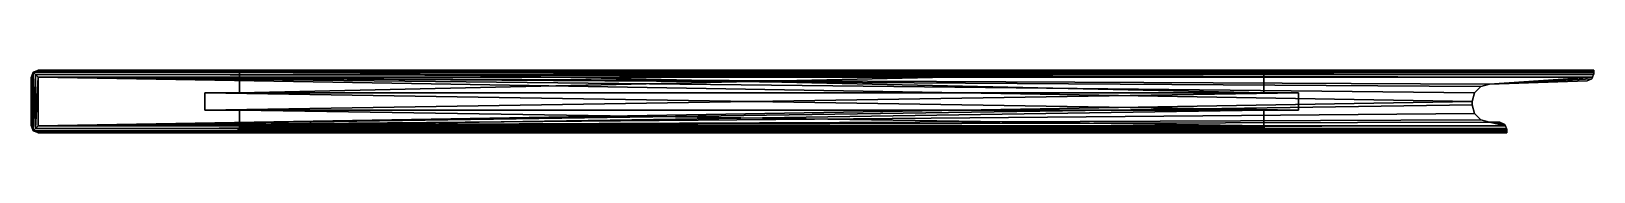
# Model space of a CAD drawing. Header units: centimetres. Extents: x -22.5 to 22.5, y -1.8 to 0.
import ezdxf

# ---------------------------------------------------------------- set-up
doc = ezdxf.new("R2010")
doc.units = ezdxf.units.CM
doc.header["$MEASUREMENT"] = 0
doc.layers.add('CAB_DOOR_GLASS', color=254, linetype='Continuous')
doc.layers.add('CAB_DOORS', color=31, linetype='Continuous')

msp = doc.modelspace()

# ---------------------------------------------------------------- meshes
at = {"layer": 'CAB_DOOR_GLASS', "color": 254}
mesh = msp.add_polyface(dxfattribs=at)
corners = [(-17.5, -1.15, 61.3), (14, -1.15, 61.3), (-17.5, -0.65, 61.3), (14, -0.65, 61.3), (14, -1.15, 5), (14, -0.65, 5), (-17.5, -1.15, 5), (-17.5, -0.65, 5)]
mesh.append_faces([[corners[k] for k in face] for face in [(2, 1, 3), (3, 4, 5), (5, 6, 7), (7, 0, 2), (1, 6, 4), (5, 2, 3)]], dxfattribs={"vtx0": -1, "color": 254})
mesh.append_faces([[corners[k] for k in face] for face in [(0, 1, 2), (1, 4, 3), (4, 6, 5), (6, 0, 7), (0, 6, 1), (7, 2, 5)]], dxfattribs={"vtx1": -1, "color": 254})
at = {"layer": 'CAB_DOORS', "color": 31}
mesh = msp.add_polyface(dxfattribs=at)
corners = [(-22.5, -1.6, 66.1), (-22.485, -1.637, 66.177), (-22.5, -0.2, 66.1), (-22.485, -0.163, 66.177), (-22.441, -1.741, 66.241), (-22.441, -0.059, 66.241), (-22.3, -1.6, 66.3), (-22.3, -0.2, 66.3), (-22.377, -1.677, 66.285), (-22.377, -0.123, 66.285), (-22.485, -0.163, 0.123), (-22.485, -1.637, 0.123), (-22.5, -0.2, 0.2), (-22.5, -1.6, 0.2), (-22.441, -0.059, 0.059), (-22.441, -1.741, 0.059), (-22.377, -0.123, 0.015), (-22.3, -0.2), (-22.377, -1.677, 0.015), (-22.3, -1.6), (-22.3, -1.8, 66.1), (-22.337, -1.785, 66.177), (-22.3, -1.8, 0.2), (-22.337, -1.785, 0.123), (-22.3, 0, 66.1), (-22.3, 0, 0.2), (-22.337, -0.015, 66.177), (-22.337, -0.015, 0.123)]
mesh.append_faces([[corners[k] for k in face] for face in [(2, 1, 3), (3, 4, 5), (8, 7, 9), (4, 9, 5), (12, 11, 13), (10, 15, 11), (18, 17, 19), (15, 16, 18), (14, 3, 5), (13, 2, 12), (13, 1, 0), (15, 21, 4)]], dxfattribs={"vtx0": -1, "color": 31})
mesh.append_faces([[corners[k] for k in face] for face in [(12, 3, 10), (10, 3, 14), (15, 1, 11), (11, 1, 13), (22, 21, 23), (23, 21, 15), (14, 26, 27)]], dxfattribs={"vtx0": -1, "vtx1": -1, "color": 31})
mesh.append_faces([[corners[k] for k in face] for face in [(26, 25, 27)]], dxfattribs={"vtx0": -1, "vtx2": -1, "color": 31})
mesh.append_faces([[corners[k] for k in face] for face in [(0, 1, 2), (1, 4, 3), (6, 7, 8), (8, 9, 4), (10, 11, 12), (14, 15, 10), (16, 17, 18), (14, 16, 15), (2, 3, 12), (0, 2, 13), (4, 1, 15), (20, 21, 22), (24, 25, 26)]], dxfattribs={"vtx1": -1, "color": 31})
mesh.append_faces([[corners[k] for k in face] for face in [(14, 5, 26)]], dxfattribs={"vtx2": -1, "color": 31})
mesh = msp.add_polyface(dxfattribs=at)
corners = [(13.161, -1.796, 60.461), (-16.7, -1.8, 60.5), (-16.661, -1.796, 60.461), (-16.623, -1.785, 60.423), (-16.589, -1.766, 60.389), (13.123, -1.785, 60.423), (13.059, -1.741, 60.359), (-16.559, -1.741, 60.359), (13.034, -1.711, 60.334), (-16.534, -1.711, 60.334), (-16.7, -1.8, 5.8), (13.2, -1.8, 5.8), (-16.661, -1.796, 5.839), (13.123, -1.785, 5.877), (-16.623, -1.785, 5.877), (13.089, -1.766, 5.911), (-16.589, -1.766, 5.911), (-16.559, -1.741, 5.941), (13.015, -1.677, 5.985), (-16.515, -1.677, 5.985), (-16.534, -1.711, 5.966), (14, -0.65, 61.3), (-17.5, -1.15, 61.3), (-17.5, -0.65, 61.3), (-17.5, -1.15, 5), (14, -1.15, 5), (-17.5, -0.65, 5), (-16.5, -1.15, 60.3), (13, -1.15, 60.3), (-16.5, -1.15, 6), (13, -1.15, 6), (-16.5, -0.65, 6), (13, -0.65, 6), (-16.5, -0.65, 60.3), (13, -0.65, 60.3), (-22.3, -1.8, 66.1), (20, -1.785, 66.177), (-22.337, -1.785, 66.177), (22.463, -0.2, 66.3), (-22.377, -0.123, 66.285), (-22.3, -0.2, 66.3), (20, -1.741, 66.241), (-22.441, -1.741, 66.241), (20, -1.7, 66.269), (-22.377, -1.677, 66.285), (19.959, -1.6, 66.3), (-22.3, -1.6, 66.3), (22.5, -0.108, 66.274), (-22.441, -0.059, 66.241), (22.5, -0.015, 66.177), (-22.337, -0.015, 66.177), (22.5, 0, 66.1), (-22.3, 0, 66.1), (-22.3, 0, 0.2), (22.5, -0.015, 0.123), (-22.337, -0.015, 0.123), (19.959, -1.6), (-22.377, -1.677, 0.015), (-22.3, -1.6), (22.5, -0.059, 0.059), (-22.441, -0.059, 0.059), (22.5, -0.108, 0.026), (-22.377, -0.123, 0.015), (22.463, -0.2), (-22.3, -0.2), (20, -1.7, 0.031), (-22.441, -1.741, 0.059), (20, -1.785, 0.123), (-22.337, -1.785, 0.123), (20, -1.8, 0.2), (-22.3, -1.8, 0.2), (19, -0.9, 66.3), (19, -0.9)]
mesh.append_faces([[corners[k] for k in face] for face in [(0, 1, 2), (3, 0, 2), (6, 4, 7), (8, 7, 9), (14, 15, 16), (21, 22, 23), (35, 36, 37), (38, 39, 40), (37, 41, 42), (44, 45, 46), (48, 49, 50), (50, 51, 52), (53, 54, 55), (56, 57, 58), (55, 59, 60), (62, 63, 64), (66, 67, 68), (68, 69, 70)]], dxfattribs={"vtx0": -1, "color": 31})
mesh.append_faces([[corners[k] for k in face] for face in [(27, 22, 28), (31, 26, 32), (42, 43, 44), (39, 47, 48), (60, 61, 62), (57, 65, 66), (46, 71, 40)]], dxfattribs={"vtx0": -1, "vtx1": -1, "color": 31})
mesh.append_faces([[corners[k] for k in face] for face in [(24, 29, 30), (23, 33, 34), (72, 58, 64)]], dxfattribs={"vtx0": -1, "vtx2": -1, "color": 31})
mesh.append_faces([[corners[k] for k in face] for face in [(3, 4, 5), (10, 11, 12), (16, 15, 17), (24, 25, 26)]], dxfattribs={"vtx1": -1, "color": 31})
mesh.append_faces([[corners[k] for k in face] for face in [(13, 14, 12), (18, 19, 20)]], dxfattribs={"vtx2": -1, "color": 31})
mesh = msp.add_polyface(dxfattribs=at)
corners = [(13.2, -1.8, 60.5), (-16.7, -1.8, 60.5), (13.161, -1.796, 60.461), (-16.623, -1.785, 60.423), (13.123, -1.785, 60.423), (-16.589, -1.766, 60.389), (13.089, -1.766, 60.389), (-16.661, -1.796, 5.839), (13.2, -1.8, 5.8), (13.161, -1.796, 5.839), (13.123, -1.785, 5.877), (-16.559, -1.741, 5.941), (13.089, -1.766, 5.911), (13.059, -1.741, 5.941), (14, -1.15, 61.3), (-17.5, -1.15, 61.3), (14, -0.65, 61.3), (-17.5, -0.65, 5), (14, -1.15, 5), (14, -0.65, 5), (20, -1.741, 66.241), (20, -1.7, 66.269), (-22.441, -1.741, 66.241), (-22.377, -1.677, 66.285), (19.99, -1.677, 66.285), (19.959, -1.6, 66.3), (19.99, -1.677, 0.015), (-22.377, -1.677, 0.015), (19.959, -1.6), (20, -1.7, 0.031), (-22.441, -1.741, 0.059), (20, -1.741, 0.059), (20, -1.785, 0.123), (-16.7, -1.8, 5.8), (20, -1.8, 0.2), (20, -1.8, 66.1), (-22.3, -1.8, 66.1), (-22.3, 0, 0.2), (13, 0, 6), (22.5, 0, 0.2), (19.5, -1.5, 66.3), (-22.3, -1.6, 66.3), (19.25, -1.433, 66.3), (19.067, -1.25, 66.3), (19, -1, 66.3), (19, -0.9, 66.3), (-22.3, -0.2, 66.3), (19.067, -0.65, 66.3), (19.25, -0.467, 66.3), (19.5, -0.4, 66.3), (19.5, -0.4), (19.25, -0.467), (-22.3, -0.2), (19.067, -0.65), (19, -0.9), (19, -1), (-22.3, -1.6), (19.067, -1.25), (19.25, -1.433), (19.5, -1.5)]
mesh.append_faces([[corners[k] for k in face] for face in [(4, 5, 6), (7, 8, 9), (10, 7, 9), (11, 12, 13), (17, 18, 19), (23, 21, 24), (30, 29, 31)]], dxfattribs={"vtx0": -1, "color": 31})
mesh.append_faces([[corners[k] for k in face] for face in [(37, 38, 39), (25, 40, 41), (44, 41, 43), (48, 46, 47), (54, 52, 53), (58, 56, 57), (56, 59, 28)]], dxfattribs={"vtx0": -1, "vtx1": -1, "color": 31})
mesh.append_faces([[corners[k] for k in face] for face in [(41, 42, 43), (46, 45, 47), (52, 51, 53), (56, 55, 57)]], dxfattribs={"vtx0": -1, "vtx2": -1, "color": 31})
mesh.append_faces([[corners[k] for k in face] for face in [(0, 1, 2), (14, 15, 16), (20, 21, 22), (24, 25, 23), (26, 27, 28), (26, 29, 27), (31, 32, 30)]], dxfattribs={"vtx1": -1, "color": 31})
mesh.append_faces([[corners[k] for k in face] for face in [(8, 33, 34), (35, 36, 0), (40, 42, 41), (44, 45, 41), (48, 49, 46), (50, 51, 52), (54, 55, 56), (58, 59, 56)]], dxfattribs={"vtx1": -1, "vtx2": -1, "color": 31})
mesh.append_faces([[corners[k] for k in face] for face in [(3, 4, 2)]], dxfattribs={"vtx2": -1, "color": 31})
mesh = msp.add_polyface(dxfattribs=at)
corners = [(13.123, -1.785, 60.423), (13.089, -1.766, 60.389), (13.123, -1.785, 5.877), (13.089, -1.766, 5.911), (13.059, -1.741, 5.941), (13.059, -1.741, 60.359), (13.034, -1.711, 5.966), (13.034, -1.711, 60.334), (13.015, -1.677, 60.315), (13.015, -1.677, 5.985), (13.004, -1.639, 60.304), (13.004, -1.639, 5.996), (13.001, -1.62, 5.999), (13.001, -1.62, 60.301), (13, -1.6, 6), (13, -1.6, 60.3), (13, -1.15, 6), (13, -1.15, 60.3), (13, -0.65, 6), (13, -0.65, 60.3), (13, 0, 6), (13, 0, 60.3), (20, -1.8, 66.1), (20, -1.785, 66.177), (-22.3, -1.8, 66.1), (22.494, -0.123, 66.285), (-22.377, -0.123, 66.285), (22.463, -0.2, 66.3), (20, -1.741, 66.241), (-22.337, -1.785, 66.177), (22.5, -0.108, 66.274), (-22.441, -0.059, 66.241), (22.5, -0.059, 66.241), (22.5, -0.015, 66.177), (22.5, 0, 66.1), (-22.337, -0.015, 66.177), (22.5, 0, 0.2), (22.5, -0.015, 0.123), (-22.3, 0, 0.2), (22.5, -0.059, 0.059), (-22.337, -0.015, 0.123), (22.5, -0.108, 0.026), (-22.441, -0.059, 0.059), (-22.377, -0.123, 0.015), (22.494, -0.123, 0.015), (22.463, -0.2), (20, -1.785, 0.123), (20, -1.8, 0.2), (-22.337, -1.785, 0.123), (-16.5, 0, 60.3), (-22.3, -0.2, 66.3), (19.5, -0.4, 66.3), (19.5, -0.4), (-22.3, -0.2)]
mesh.append_faces([[corners[k] for k in face] for face in [(2, 1, 3), (4, 1, 5), (6, 5, 7), (8, 6, 7), (9, 10, 11), (12, 10, 13), (16, 15, 17), (20, 19, 21), (31, 30, 32), (43, 41, 44)]], dxfattribs={"vtx0": -1, "color": 31})
mesh.append_faces([[corners[k] for k in face] for face in [(14, 15, 16), (50, 51, 27), (45, 52, 53)]], dxfattribs={"vtx0": -1, "vtx1": -1, "color": 31})
mesh.append_faces([[corners[k] for k in face] for face in [(14, 13, 15), (34, 21, 49)]], dxfattribs={"vtx0": -1, "vtx2": -1, "color": 31})
mesh.append_faces([[corners[k] for k in face] for face in [(0, 1, 2), (3, 1, 4), (8, 10, 9), (11, 10, 12), (18, 19, 20), (22, 23, 24), (25, 26, 27), (23, 28, 29), (25, 30, 26), (32, 33, 31), (33, 34, 35), (36, 37, 38), (37, 39, 40), (39, 41, 42), (44, 45, 43), (46, 47, 48)]], dxfattribs={"vtx1": -1, "color": 31})
mesh.append_faces([[corners[k] for k in face] for face in [(8, 9, 6), (14, 12, 13), (6, 4, 5)]], dxfattribs={"vtx2": -1, "color": 31})
mesh = msp.add_polyface(dxfattribs=at)
corners = [(-16.7, -1.8, 60.5), (-16.7, -1.8, 5.8), (-16.661, -1.796, 60.461), (-16.661, -1.796, 5.839), (-16.623, -1.785, 5.877), (-16.623, -1.785, 60.423), (-16.589, -1.766, 5.911), (-16.589, -1.766, 60.389), (-16.559, -1.741, 60.359), (-16.559, -1.741, 5.941), (-16.534, -1.711, 60.334), (-16.534, -1.711, 5.966), (-16.515, -1.677, 5.985), (-16.515, -1.677, 60.315), (-16.504, -1.639, 5.996), (-16.504, -1.639, 60.304), (-16.501, -1.62, 60.301), (-16.501, -1.62, 5.999), (-16.5, -1.6, 60.3), (-16.5, -1.6, 6), (-17.5, -1.15, 61.3), (-17.5, -1.15, 5), (-17.5, -0.65, 61.3), (-17.5, -0.65, 5), (-16.5, -1.15, 60.3), (-16.5, -1.15, 6), (-16.5, -0.65, 6), (-16.5, -0.65, 60.3), (-16.5, 0, 60.3), (-16.5, 0, 6), (-22.3, -1.8, 0.2), (-22.3, -1.8, 66.1), (13.2, -1.8, 60.5), (-22.3, 0, 0.2), (-22.3, 0, 66.1), (13, 0, 6)]
mesh.append_faces([[corners[k] for k in face] for face in [(2, 1, 3), (4, 2, 3), (5, 6, 7), (8, 6, 9), (10, 9, 11), (12, 10, 11), (13, 14, 15), (16, 14, 17), (22, 21, 23), (28, 26, 29), (24, 19, 25)]], dxfattribs={"vtx0": -1, "color": 31})
mesh.append_faces([[corners[k] for k in face] for face in [(20, 25, 21), (23, 27, 22), (18, 19, 24), (29, 33, 28)]], dxfattribs={"vtx0": -1, "vtx1": -1, "color": 31})
mesh.append_faces([[corners[k] for k in face] for face in [(18, 17, 19), (30, 1, 0), (31, 0, 32)]], dxfattribs={"vtx0": -1, "vtx2": -1, "color": 31})
mesh.append_faces([[corners[k] for k in face] for face in [(0, 1, 2), (4, 6, 5), (7, 6, 8), (12, 14, 13), (15, 14, 16), (20, 21, 22), (27, 26, 28)]], dxfattribs={"vtx1": -1, "color": 31})
mesh.append_faces([[corners[k] for k in face] for face in [(24, 25, 20), (26, 27, 23), (31, 30, 0), (33, 34, 28), (29, 35, 33)]], dxfattribs={"vtx1": -1, "vtx2": -1, "color": 31})
mesh.append_faces([[corners[k] for k in face] for face in [(4, 5, 2), (12, 13, 10), (18, 16, 17), (10, 8, 9)]], dxfattribs={"vtx2": -1, "color": 31})
mesh = msp.add_polyface(dxfattribs=at)
corners = [(13.089, -1.766, 60.389), (-16.589, -1.766, 60.389), (13.059, -1.741, 60.359), (-16.515, -1.677, 60.315), (13.034, -1.711, 60.334), (-16.534, -1.711, 60.334), (13.015, -1.677, 60.315), (-16.504, -1.639, 60.304), (13.004, -1.639, 60.304), (13.001, -1.62, 60.301), (-16.501, -1.62, 60.301), (13, -1.6, 60.3), (-16.5, -1.6, 60.3), (-16.559, -1.741, 60.359), (13.123, -1.785, 5.877), (13.089, -1.766, 5.911), (-16.623, -1.785, 5.877), (-16.534, -1.711, 5.966), (13.059, -1.741, 5.941), (13.034, -1.711, 5.966), (13.015, -1.677, 5.985), (13.004, -1.639, 5.996), (-16.515, -1.677, 5.985), (-16.504, -1.639, 5.996), (-16.501, -1.62, 5.999), (13.001, -1.62, 5.999), (-16.5, -1.6, 6), (13, -1.6, 6), (-16.559, -1.741, 5.941), (-16.5, -1.15, 6), (13, -1.15, 6), (13, -1.15, 60.3), (-16.5, -1.15, 60.3), (-17.5, -1.15, 61.3), (14, -1.15, 61.3), (14, -1.15, 5), (-17.5, -1.15, 5), (14, -0.65, 5), (13, -0.65, 6), (-17.5, -0.65, 5), (14, -0.65, 61.3), (-17.5, -0.65, 61.3), (13, -0.65, 60.3), (-16.5, -0.65, 60.3), (13, 0, 60.3), (-16.5, 0, 60.3), (-16.5, -0.65, 6), (-16.5, 0, 6), (13, 0, 6), (20, -1.8, 0.2), (-16.7, -1.8, 5.8), (-22.3, -1.8, 0.2), (-22.3, 0, 66.1), (22.5, 0, 66.1)]
mesh.append_faces([[corners[k] for k in face] for face in [(3, 4, 5), (6, 7, 8), (9, 7, 10), (17, 18, 19), (20, 17, 19), (22, 21, 23), (24, 21, 25), (29, 27, 30), (31, 12, 32), (44, 43, 45), (47, 38, 48)]], dxfattribs={"vtx0": -1, "color": 31})
mesh.append_faces([[corners[k] for k in face] for face in [(26, 27, 29), (11, 12, 31), (37, 38, 39), (49, 50, 51)]], dxfattribs={"vtx0": -1, "vtx1": -1, "color": 31})
mesh.append_faces([[corners[k] for k in face] for face in [(11, 10, 12), (26, 25, 27)]], dxfattribs={"vtx0": -1, "vtx2": -1, "color": 31})
mesh.append_faces([[corners[k] for k in face] for face in [(0, 1, 2), (3, 7, 6), (8, 7, 9), (14, 15, 16), (20, 21, 22), (23, 21, 24), (42, 43, 44), (46, 38, 47)]], dxfattribs={"vtx1": -1, "color": 31})
mesh.append_faces([[corners[k] for k in face] for face in [(33, 34, 31), (35, 36, 30), (40, 41, 42), (52, 53, 45)]], dxfattribs={"vtx1": -1, "vtx2": -1, "color": 31})
mesh.append_faces([[corners[k] for k in face] for face in [(3, 6, 4), (11, 9, 10), (4, 2, 13), (26, 24, 25), (17, 28, 18)]], dxfattribs={"vtx2": -1, "color": 31})
mesh = msp.add_polyface(dxfattribs=at)
corners = [(13.2, -1.8, 5.8), (13.2, -1.8, 60.5), (13.161, -1.796, 5.839), (13.161, -1.796, 60.461), (13.123, -1.785, 60.423), (13.123, -1.785, 5.877), (14, -1.15, 5), (14, -1.15, 61.3), (14, -0.65, 5), (14, -0.65, 61.3), (13, -1.15, 6), (13, -1.15, 60.3), (13, -0.65, 60.3), (13, -0.65, 6), (20, -1.8, 0.2), (20, -1.8, 66.1), (19.5, -0.4, 66.3), (19.25, -0.467, 66.3), (19.5, -0.4), (19.25, -0.467), (19.067, -0.65, 66.3), (19.067, -0.65), (19, -0.9, 66.3), (19, -0.9), (19, -1, 66.3), (19, -1), (19.067, -1.25, 66.3), (19.067, -1.25), (19.25, -1.433, 66.3), (19.25, -1.433), (19.5, -1.5, 66.3), (19.5, -1.5), (19.8, -1.5, 66.3), (19.8, -1.5), (22.5, 0, 0.2), (13, 0, 6), (13, 0, 60.3), (22.5, 0, 66.1), (19.959, -1.6, 66.3), (19.941, -1.559, 66.3), (19.959, -1.6), (19.941, -1.559)]
mesh.append_faces([[corners[k] for k in face] for face in [(2, 1, 3), (4, 2, 3), (8, 7, 9), (18, 17, 19), (19, 20, 21), (21, 22, 23), (23, 24, 25), (25, 26, 27), (27, 28, 29), (29, 30, 31), (31, 32, 33), (30, 39, 32), (41, 31, 33)]], dxfattribs={"vtx0": -1, "color": 31})
mesh.append_faces([[corners[k] for k in face] for face in [(0, 14, 1), (40, 31, 41)]], dxfattribs={"vtx0": -1, "vtx1": -1, "color": 31})
mesh.append_faces([[corners[k] for k in face] for face in [(6, 10, 11), (9, 12, 13), (34, 35, 36)]], dxfattribs={"vtx0": -1, "vtx2": -1, "color": 31})
mesh.append_faces([[corners[k] for k in face] for face in [(0, 1, 2), (6, 7, 8), (16, 17, 18), (17, 20, 19), (20, 22, 21), (22, 24, 23), (24, 26, 25), (26, 28, 27), (28, 30, 29), (30, 32, 31)]], dxfattribs={"vtx1": -1, "color": 31})
mesh.append_faces([[corners[k] for k in face] for face in [(7, 6, 11), (8, 9, 13), (14, 15, 1), (37, 34, 36), (38, 39, 30)]], dxfattribs={"vtx1": -1, "vtx2": -1, "color": 31})
mesh.append_faces([[corners[k] for k in face] for face in [(4, 5, 2)]], dxfattribs={"vtx2": -1, "color": 31})
mesh = msp.add_polyface(dxfattribs=at)
corners = [(22.5, -0.108, 66.274), (22.494, -0.123, 66.285), (22.5, -0.108, 0.026), (22.494, -0.123, 0.015), (22.463, -0.2, 66.3), (22.463, -0.2), (22.444, -0.246), (22.444, -0.246, 66.3), (20, -1.7, 66.269), (20, -1.741, 66.241), (20, -1.7, 0.031), (20, -1.741, 0.059), (20, -1.785, 0.123), (20, -1.785, 66.177), (20, -1.8, 0.2), (20, -1.8, 66.1), (22.308, -0.308, 66.3), (22.308, -0.308), (19.5, -0.4, 66.3), (19.5, -0.4), (19.8, -1.5, 66.3), (19.941, -1.559, 66.3), (19.8, -1.5), (19.941, -1.559), (19.99, -1.677, 66.285), (19.99, -1.677, 0.015), (19.959, -1.6, 66.3), (19.959, -1.6), (22.5, -0.059, 66.241), (22.5, -0.059, 0.059), (22.5, -0.015, 0.123), (22.5, -0.015, 66.177), (22.5, 0, 0.2), (22.5, 0, 66.1)]
mesh.append_faces([[corners[k] for k in face] for face in [(14, 13, 15), (6, 16, 17), (17, 18, 19), (22, 21, 23), (31, 32, 33), (7, 18, 16), (19, 6, 17)]], dxfattribs={"vtx0": -1, "color": 31})
mesh.append_faces([[corners[k] for k in face] for face in [(2, 1, 3), (5, 4, 6), (10, 9, 11), (11, 9, 12), (23, 26, 27), (30, 28, 29), (4, 18, 7)]], dxfattribs={"vtx0": -1, "vtx1": -1, "color": 31})
mesh.append_faces([[corners[k] for k in face] for face in [(3, 1, 4), (12, 9, 13), (24, 10, 25), (26, 25, 27), (28, 2, 29), (30, 31, 28)]], dxfattribs={"vtx0": -1, "vtx2": -1, "color": 31})
mesh.append_faces([[corners[k] for k in face] for face in [(0, 1, 2), (8, 9, 10), (7, 16, 6), (16, 18, 17), (20, 21, 22), (8, 10, 24), (0, 2, 28)]], dxfattribs={"vtx1": -1, "color": 31})
mesh.append_faces([[corners[k] for k in face] for face in [(5, 3, 4), (14, 12, 13), (26, 24, 25), (30, 32, 31), (5, 6, 19)]], dxfattribs={"vtx1": -1, "vtx2": -1, "color": 31})
mesh.append_faces([[corners[k] for k in face] for face in [(4, 7, 6), (23, 21, 26)]], dxfattribs={"vtx2": -1, "color": 31})

doc.saveas('drawing.dxf')
